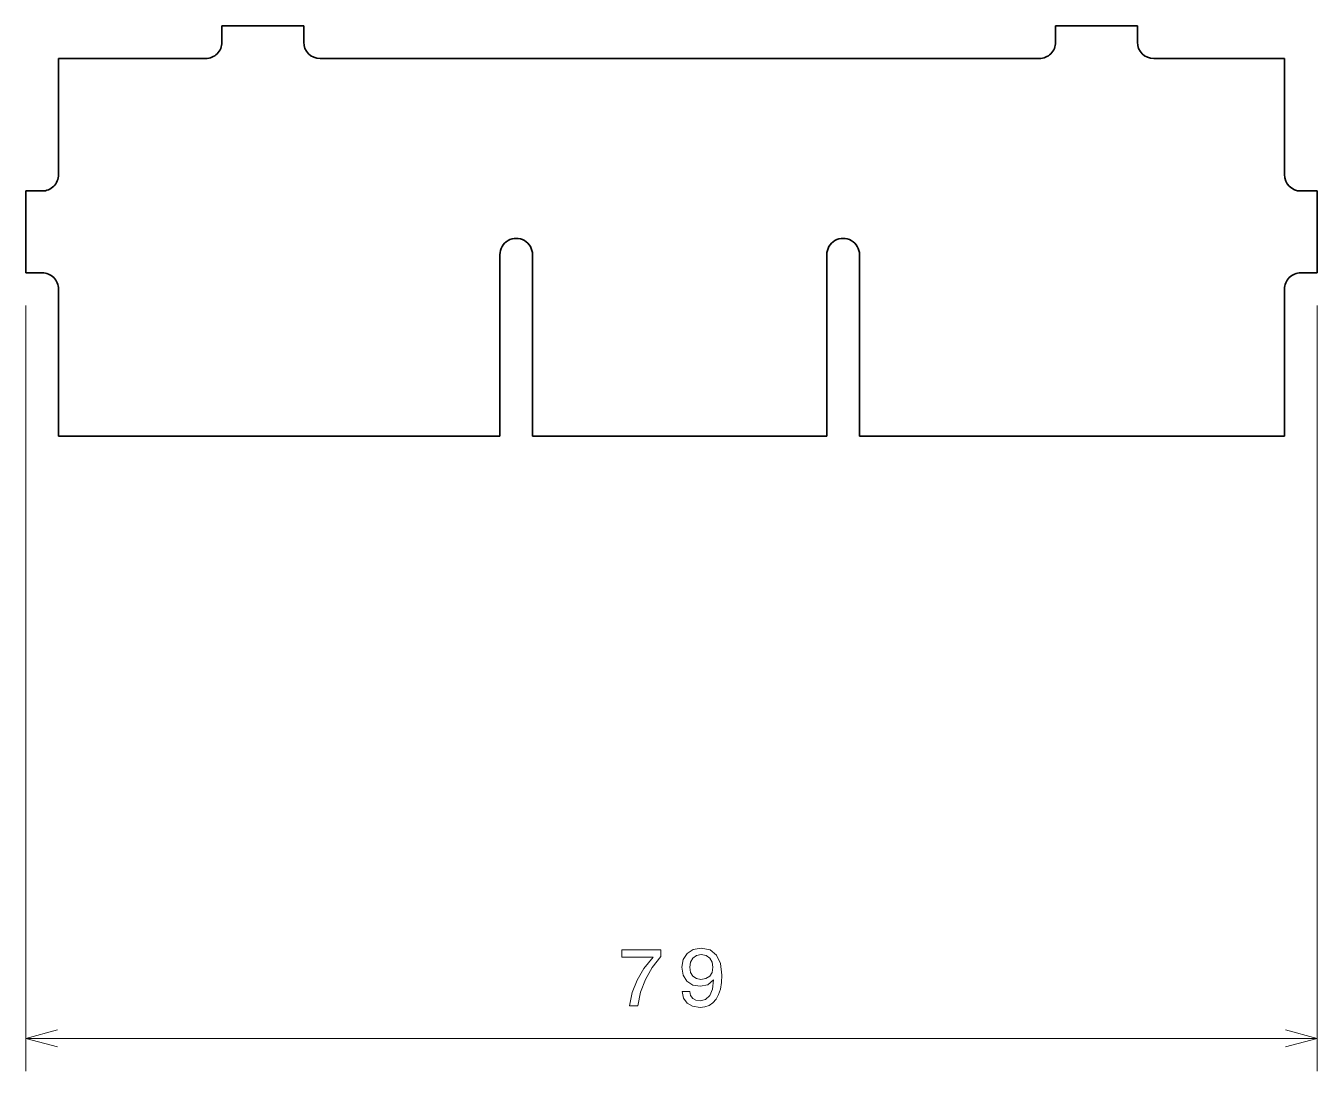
# Model space of a CAD drawing. Extents: x 51 to 130, y 95.1 to 159.
import ezdxf

# ---------------------------------------------------------------- set-up
doc = ezdxf.new("R2010")
doc.units = 0

msp = doc.modelspace()

# ---------------------------------------------------------------- linework, layer by layer
at = {"color": 7, "lineweight": 35, "ltscale": 0.125}
for p, q in [((62.999786, 159.018188), (67.999786, 159.018188)), ((113.999786, 159.018188), (118.999786, 159.018188)), ((50.999786, 143.917175), (50.999786, 148.917175)), ((129.999786, 143.917175), (129.999786, 148.917175))]:
    msp.add_line(p, q, dxfattribs=at)
at = {"color": 7, "lineweight": 35, "ltscale": 0.025}
for p, q in [((62.999786, 158.018188), (62.999786, 159.018188)), ((67.999786, 159.018188), (67.999786, 158.018188)), ((113.999786, 159.018188), (113.999786, 158.018188)), ((118.999786, 158.018188), (118.999786, 159.018188)), ((51.999786, 148.917175), (50.999786, 148.917175)), ((128.999786, 148.917175), (129.999786, 148.917175)), ((50.999786, 143.917175), (51.999786, 143.917175)), ((129.999786, 143.917175), (128.999786, 143.917175))]:
    msp.add_line(p, q, dxfattribs=at)
at = {"color": 7, "lineweight": 35, "ltscale": 0.225}
for p, q in [((52.999786, 157.018188), (61.999786, 157.018188)), ((52.999786, 133.917175), (52.999786, 142.917175)), ((127.999786, 142.917175), (127.999786, 133.917175))]:
    msp.add_line(p, q, dxfattribs=at)
at = {"color": 7, "lineweight": 35, "ltscale": 0.177525}
for p, q in [((52.999786, 149.917175), (52.999786, 157.018188)), ((127.999786, 157.018188), (127.999786, 149.917175))]:
    msp.add_line(p, q, dxfattribs=at)
at = {"color": 7, "lineweight": 35, "ltscale": 0.275}
for p, q in [((68.999786, 157.018188), (79.999786, 157.018188)), ((101.999786, 157.018188), (112.999786, 157.018188))]:
    msp.add_line(p, q, dxfattribs=at)
at = {"color": 7, "lineweight": 35, "ltscale": 0.05}
for p, q in [((81.999786, 157.018188), (79.999786, 157.018188)), ((101.999786, 157.018188), (99.999786, 157.018188))]:
    msp.add_line(p, q, dxfattribs=at)
at = {"color": 7, "lineweight": 35, "ltscale": 0.45}
for p, q in [((81.999786, 157.018188), (99.999786, 157.018188)), ((99.999786, 133.917175), (81.999786, 133.917175))]:
    msp.add_line(p, q, dxfattribs=at)
at = {"color": 7, "lineweight": 35, "ltscale": 0.2}
msp.add_line((119.999786, 157.018188), (127.999786, 157.018188), dxfattribs=at)
at = {"color": 7, "lineweight": 35, "ltscale": 0.277525}
for p, q in [((79.999786, 145.018188), (79.999786, 133.917175)), ((81.999786, 133.917175), (81.999786, 145.018188)), ((99.999786, 145.018188), (99.999786, 133.917175)), ((101.999786, 133.917175), (101.999786, 145.018188))]:
    msp.add_line(p, q, dxfattribs=at)
at = {"color": 7, "lineweight": 13}
for p, q in [((50.999786, 141.917175), (50.999786, 95.088753)), ((129.999786, 141.917175), (129.999786, 95.088753)), ((50.999786, 97.088753), (129.999786, 97.088753))]:
    msp.add_line(p, q, dxfattribs=at)
at = {"color": 7, "lineweight": 35}
for p, q in [((79.999786, 133.917175), (52.999786, 133.917175)), ((127.999786, 133.917175), (101.999786, 133.917175))]:
    msp.add_line(p, q, dxfattribs=at)
at = {"color": 7, "lineweight": 13}
for points in [[(87.930763, 99.088753), (88.440132, 99.088753), (88.60656, 99.920891), (88.899063, 100.697548), (89.312607, 101.418724), (89.852234, 102.094521), (89.852234, 102.513107), (87.45166, 102.513107), (87.45166, 102.054176), (89.368088, 102.054176), (88.813332, 101.373337), (88.394745, 100.662247), (88.102234, 99.905762)], [(91.157425, 99.956192), (91.23307, 99.557777), (91.449928, 99.250137), (91.79287, 99.058495), (92.246758, 98.987892), (92.544312, 99.023193), (92.8116, 99.113968), (93.038544, 99.270309), (93.230186, 99.492218), (93.381485, 99.769592), (93.492439, 100.112534), (93.557999, 100.505905), (93.583214, 100.959793), (93.497482, 101.670891), (93.250366, 102.190338), (92.856995, 102.503021), (92.317368, 102.613968), (91.823128, 102.523193), (91.449928, 102.28112), (91.207855, 101.907921), (91.127167, 101.438896), (91.207855, 100.95475), (91.444885, 100.586594), (91.797913, 100.354607), (92.246758, 100.278961), (92.720825, 100.374779), (93.078896, 100.667282), (92.998199, 100.107491), (92.836815, 99.709076), (92.589699, 99.472038), (92.251801, 99.396393), (91.989555, 99.431694), (91.797913, 99.542648), (91.671829, 99.719162), (91.621399, 99.956192)], [(91.616356, 101.443939), (91.666786, 101.756622), (91.807999, 102.003738), (92.0299, 102.16008), (92.317368, 102.215553), (92.614914, 102.16008), (92.841858, 102.003738), (92.98307, 101.761665), (93.038544, 101.44899), (92.98307, 101.131264), (92.841858, 100.894234), (92.609871, 100.747978), (92.302238, 100.697548), (92.024857, 100.747978), (91.807999, 100.894234), (91.666786, 101.126221)]]:
    msp.add_lwpolyline(points, close=True, dxfattribs=at)
for points in [[(52.931637, 97.606392), (50.999786, 97.088753), (52.931637, 96.571121)], [(128.067932, 96.571121), (129.999786, 97.088753), (128.067932, 97.606392)]]:
    msp.add_lwpolyline(points, dxfattribs=at)
at = {"color": 7, "lineweight": 35}
for centre, start, end in [((61.999786, 158.018188), 269.999997, 360), ((68.999786, 158.018188), 180.000005, 269.999997), ((112.999786, 158.018188), 269.999997, 360), ((119.999786, 158.018188), 180.000005, 269.999997), ((51.999786, 149.917175), 269.999997, 360), ((128.999786, 149.917175), 180.000005, 269.999997), ((80.999786, 145.018188), 0, 180.000005), ((100.999786, 145.018188), 0, 180.000005), ((51.999786, 142.917175), 0, 90.000003), ((128.999786, 142.917175), 90.000003, 180.000005)]:
    msp.add_arc(centre, 1, start, end, dxfattribs=at)

doc.saveas('drawing.dxf')
